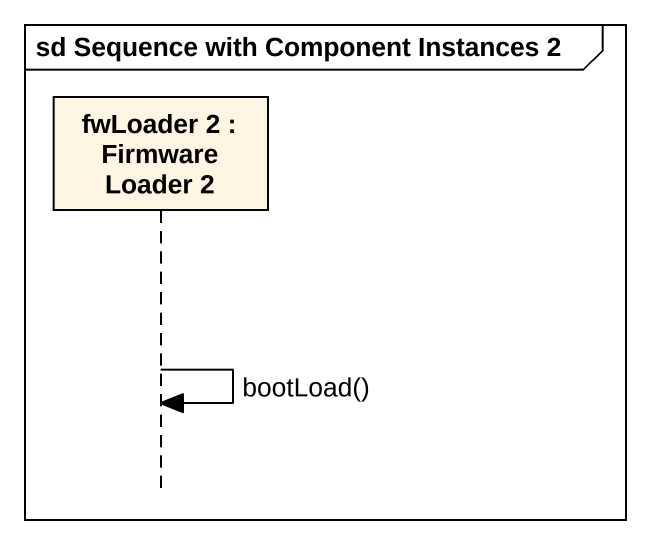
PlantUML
@startuml
mainframe sd Sequence with Component Instances 2
hide footbox
participant "fwLoader 2 : Firmware Loader 2" as fwLoader_2

fwLoader_2 -> fwLoader_2 : bootLoad()
@enduml
